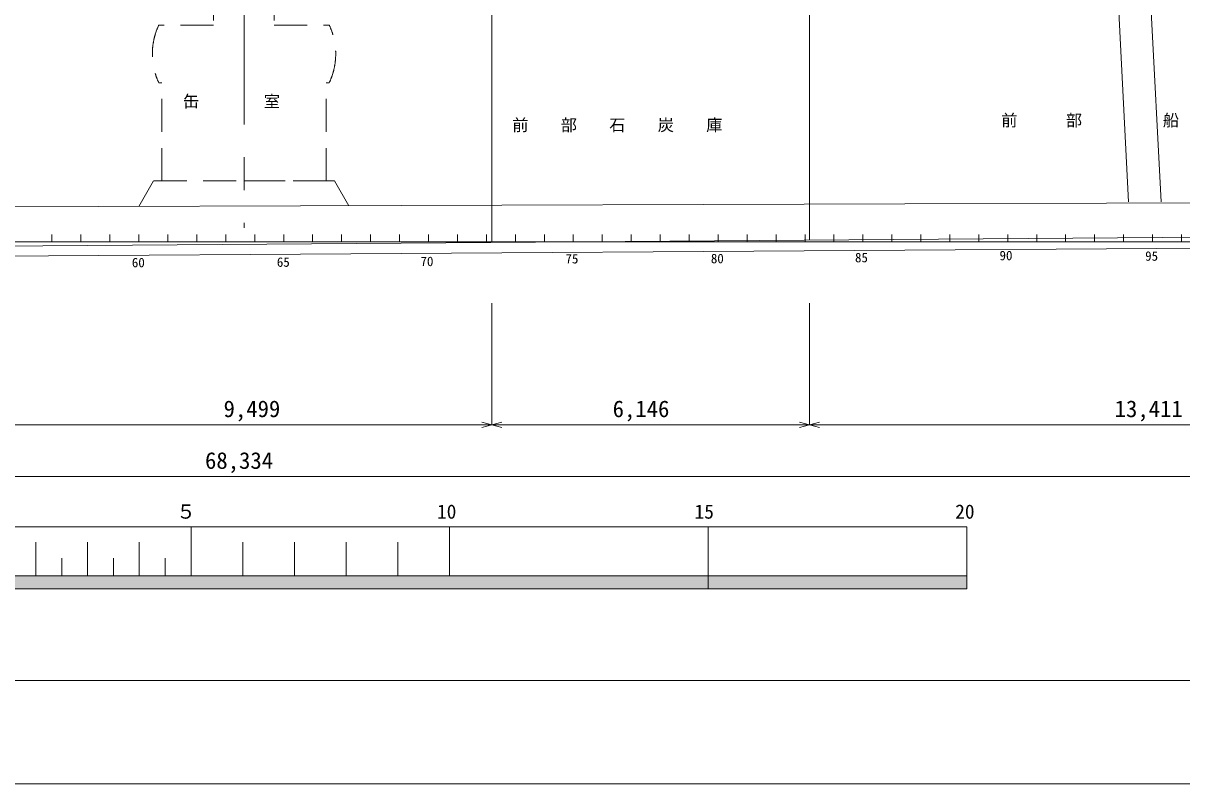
# Model space of a CAD drawing. Units: millimetres, scale not verified. Extents: x -51050 to 51050, y -29700 to 29700.
# Drawn here: x -8072 to 14331, y -29700 to -14981 of the extents above; entities that cross this region are included whole.
import ezdxf
from ezdxf.enums import TextEntityAlignment as Align

# ---------------------------------------------------------------- set-up
doc = ezdxf.new("R2010")
doc.units = ezdxf.units.MM
doc.header["$LTSCALE"] = 100
doc.linetypes.add('USER1', pattern=[50.8, 31.75, -6.35, 6.35, -6.35])
doc.linetypes.add('USER2', pattern=[9.525, 6.35, -3.175])
for name, color, linetype, lineweight in [('0-2_sunpou', 7, 'Continuous', 18), ('0-3_keijou', 7, 'Continuous', 18), ('0-4_frame', 7, 'Continuous', 18), ('0-6_center', 7, 'USER1', 18)]:
    doc.layers.add(name, color=color, linetype=linetype, lineweight=lineweight)
doc.layers.add('0-5_text', color=7, linetype='Continuous')
doc.styles.add('ＭＳ ゴシック', font='')
doc.styles.get('ＭＳ ゴシック').set_extended_font_data('MS Gothic')

msp = doc.modelspace()

# ---------------------------------------------------------------- linework, layer by layer
at = {"layer": '0-2_sunpou'}
for p, q in [((-43083.9, -19212.1), (29321, -19212.1)), ((-7515.1, -19067.1), (-7515.1, -19212.1)), ((-6955.1, -19067.1), (-6955.1, -19212.1)), ((-6395.1, -19067.1), (-6395.1, -19212.1)), ((-5835.1, -19067.1), (-5835.1, -19212.1)), ((-5275.1, -19067.1), (-5275.1, -19212.1)), ((-4715.1, -19067.1), (-4715.1, -19212.1)), ((-4155.1, -19067.1), (-4155.1, -19212.1)), ((-3595.1, -19067.1), (-3595.1, -19212.1)), ((-3035.1, -19067.1), (-3035.1, -19212.1)), ((-2475.1, -19067.1), (-2475.1, -19212.1)), ((-1915.1, -19067.1), (-1915.1, -19212.1)), ((-1355.1, -19067.1), (-1355.1, -19212.1)), ((-795.1, -19067.1), (-795.1, -19212.1)), ((-235.1, -19067.1), (-235.1, -19212.1)), ((324.9, -19067.1), (324.9, -19212.1)), ((884.9, -19067.1), (884.9, -19212.1)), ((1444.9, -19067.1), (1444.9, -19212.1)), ((2004.9, -19067.1), (2004.9, -19212.1)), ((2564.9, -19067.1), (2564.9, -19212.1)), ((3124.9, -19067.1), (3124.9, -19212.1)), ((3684.9, -19067.1), (3684.9, -19212.1)), ((4244.9, -19067.1), (4244.9, -19212.1)), ((4804.9, -19067.1), (4804.9, -19212.1)), ((5364.9, -19067.1), (5364.9, -19212.1)), ((5924.9, -19067.1), (5924.9, -19212.1)), ((6484.9, -19067.1), (6484.9, -19212.1)), ((7044.9, -19067.1), (7044.9, -19212.1)), ((7604.9, -19067.1), (7604.9, -19212.1)), ((8164.9, -19067.1), (8164.9, -19212.1)), ((8724.9, -19067.1), (8724.9, -19212.1)), ((9284.9, -19067.1), (9284.9, -19212.1)), ((9844.9, -19067.1), (9844.9, -19212.1)), ((10404.9, -19067.1), (10404.9, -19212.1)), ((10964.9, -19067.1), (10964.9, -19212.1)), ((11524.9, -19067.1), (11524.9, -19212.1)), ((12084.9, -19067.1), (12084.9, -19212.1)), ((12644.9, -19067.1), (12644.9, -19212.1)), ((13204.9, -19067.1), (13204.9, -19212.1)), ((13764.9, -19067.1), (13764.9, -19212.1)), ((14324.9, -19067.1), (14324.9, -19212.1)), ((988.2, -20395.8), (988.2, -22754.1)), ((7134.2, -20395.8), (7134.2, -22754.1)), ((28606.9, -22754.1), (-39727.1, -22754.1)), ((988.2, -22754.1), (795, -22702.4)), ((988.2, -22754.1), (795, -22805.9)), ((988.2, -22754.1), (1181.4, -22702.4)), ((988.2, -22754.1), (1181.4, -22805.9)), ((7134.2, -22754.1), (6941, -22702.4)), ((7134.2, -22754.1), (6941, -22805.9)), ((7134.2, -22754.1), (7327.4, -22702.4)), ((7134.2, -22754.1), (7327.4, -22805.9)), ((33018.9, -23754.1), (-42025.1, -23754.1)), ((-4827.2, -25673.7), (-4827.2, -24723.7)), ((172.8, -25673.7), (172.8, -24723.7)), ((5172.8, -25923.7), (5172.8, -24723.7)), ((-7827.2, -25673.7), (-7827.2, -25023.7)), ((-6827.2, -25673.7), (-6827.2, -25023.7)), ((-5827.2, -25673.7), (-5827.2, -25023.7)), ((-3827.2, -25673.7), (-3827.2, -25023.7)), ((-2827.2, -25673.7), (-2827.2, -25023.7)), ((-1827.2, -25673.7), (-1827.2, -25023.7)), ((-827.2, -25673.7), (-827.2, -25023.7)), ((-7327.2, -25673.7), (-7327.2, -25333.7)), ((-6327.2, -25673.7), (-6327.2, -25333.7)), ((-5327.2, -25673.7), (-5327.2, -25333.7)), ((-9827.2, -25673.7), (10172.8, -25673.7)), ((-9827.2, -25673.7), (10172.8, -25673.7)), ((-9827.2, -25673.7), (10172.8, -25673.7)), ((-9827.2, -25673.7), (10172.8, -25673.7)), ((10172.8, -25923.7), (-9827.2, -25923.7)), ((10172.8, -25923.7), (-9827.2, -25923.7)), ((10172.8, -25923.7), (-9827.2, -25923.7))]:
    msp.add_line(p, q, dxfattribs=at)
msp.add_lwpolyline([(-9827.2, -24723.7), (10172.8, -24723.7), (10172.8, -25923.7), (-9827.2, -25923.7)], close=True, dxfattribs=at)
msp.add_solid([(-9827.2, -25673.7), (10172.8, -25673.7), (-9827.2, -25923.7), (10172.8, -25923.7)], dxfattribs=at)
at = {"layer": '0-3_keijou', "linetype": 'USER2'}
for p, q in [((-3217.6, -9528.9), (-3217.6, -15019)), ((-4393.8, -15019), (-5449.8, -15019)), ((-3217.6, -15019), (-2154.3, -15019)), ((-5390, -16134), (-5449.8, -16134)), ((-5390, -18034), (-5390, -16134)), ((-2214, -18034), (-2214, -16134)), ((-2214, -16134), (-2154.3, -16134)), ((-5837.7, -18528.3), (-5552, -18034.1)), ((-2052, -18032.5), (-5552, -18034.1)), ((-3802, -18033.3), (-2052, -18034.1)), ((-1774.4, -18514.5), (-2052, -18034.1))]:
    msp.add_line(p, q, dxfattribs=at)
at = {"layer": '0-3_keijou'}
for p, q in [((7134.2, -19177), (7134.2, -14540.7)), ((988.2, -19222.9), (988.2, -14643.8)), ((13105.7, -14632.3), (13300.2, -18439.4)), ((13928.9, -18436.9), (13731.9, -14632.3)), ((23145, -18429.9), (-31890.9, -18616.7)), ((-14206.8, -19336.1), (16218.4, -19109.3)), ((-14159, -19528.5), (16355.6, -19323.7))]:
    msp.add_line(p, q, dxfattribs=at)
at = {"layer": '0-3_keijou', "linetype": 'USER2'}
msp.add_lwpolyline([(-4951.2, -4162.7), (-4393.8, -9528.9), (-4393.8, -15019)], dxfattribs=at)
for centre, start, end in [((-4268.9, -15576.5), 154.72643, 205.27357), ((-3335.2, -15576.5), 334.72643, 25.27357)]:
    msp.add_arc(centre, 1305.9, start, end, dxfattribs=at)
at = {"layer": '0-4_frame'}
for points in [[(-51050.2, -29700), (51049.8, -29700), (51049.8, 29700), (-51050.2, 29700)], [(-49050.2, -27700), (49049.8, -27700), (49049.8, 27700), (-49050.2, 27700)]]:
    msp.add_lwpolyline(points, close=True, dxfattribs=at)
at = {"layer": '0-6_center'}
msp.add_line((-3802, -13764.9), (-3802, -18939.3), dxfattribs=at)

# ---------------------------------------------------------------- texts
at = {"layer": '0-2_sunpou', "style": 'ＭＳ ゴシック'}
for s, height, p in [('75', 183.3, (2413.9, -19686.3)), ('80', 183.3, (5224.4, -19681.3)), ('85', 183.3, (8012.2, -19663.2)), ('90', 183.3, (10806.3, -19623.4)), ('95', 183.3, (13622, -19633.5)), ('60', 183.3, (-5970.9, -19759.4)), ('65', 183.3, (-3167, -19750.2)), ('70', 183.3, (-389.6, -19736.7)), ('9,499', 322.6, (-4197.5, -22701.1)), ('6,146', 322.6, (3325.2, -22701.1)), ('13,411', 322.6, (13031.8, -22701.1)), ('68,334', 322.6, (-4556.3, -23701.1)), ('５', 274.9, (-5110.5, -24651.4)), ('10', 274.9, (-70.5, -24651.4)), ('15', 274.9, (4909.5, -24651.4)), ('20', 274.9, (9949.5, -24651.4))]:
    msp.add_text(s, height=height, dxfattribs=at).set_placement(p, align=Align.BOTTOM_LEFT)
at = {"layer": '0-5_text', "style": 'ＭＳ ゴシック'}
for s, p in [('缶\u3000\u3000\u3000\u3000室', (-4983, -16675.9)), ('前\u3000\u3000\u3000部\u3000\u3000\u3000\u3000\u3000船\u3000\u3000\u3000倉', (10838.8, -17043.8)), ('前\u3000\u3000部\u3000\u3000石\u3000\u3000炭\u3000\u3000庫', (1385, -17135.5))]:
    msp.add_text(s, height=229.1, dxfattribs=at).set_placement(p, align=Align.BOTTOM_LEFT)

doc.saveas('drawing.dxf')
